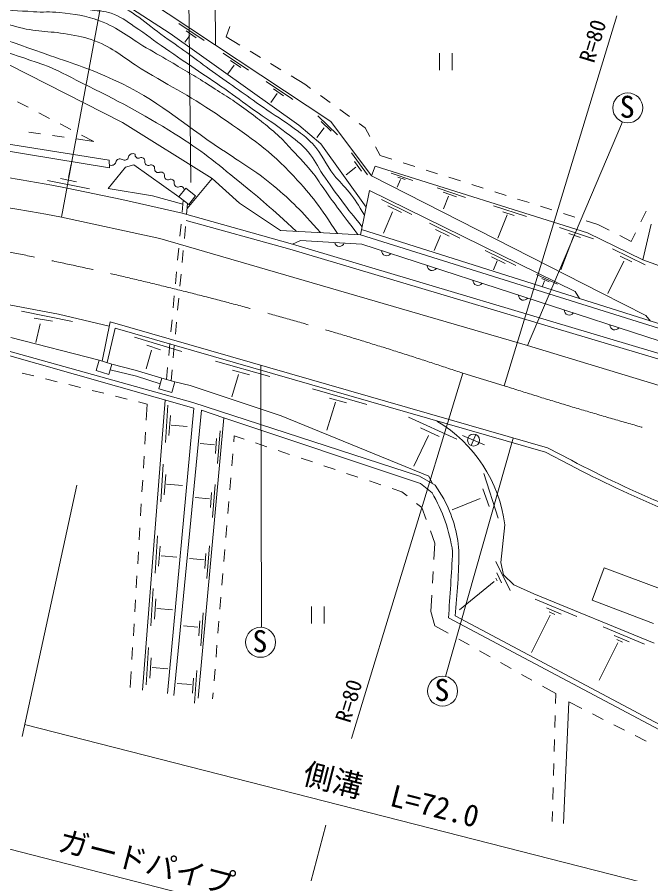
# Model space of a CAD drawing. Units: millimetres, scale not verified. Extents: x 40000 to 680000, y 20000 to 380000.
# Drawn here: x 370900 to 423698, y 241952 to 313371 of the extents above; entities that cross this region are included whole.
import ezdxf
from ezdxf.enums import TextEntityAlignment as Align

# ---------------------------------------------------------------- set-up
doc = ezdxf.new("R2010")
doc.units = ezdxf.units.MM
doc.header["$LTSCALE"] = 1000
doc.linetypes.add('CHAIN', pattern=[18.5, 12, -1.5, 3.5, -1.5])
for name, color, linetype, lineweight in [('M-BGD', 7, 'Continuous', 13), ('M-BMK', 2, 'CHAIN', 13), ('M-STR-HTXT', 7, 'Continuous', 13)]:
    doc.layers.add(name, color=color, linetype=linetype, lineweight=lineweight)
doc.styles.add('ＭＳ ゴシック', font='')
doc.styles.get('ＭＳ ゴシック').set_extended_font_data('MS Gothic')

msp = doc.modelspace()

# ---------------------------------------------------------------- linework, layer by layer
at = {"layer": 'M-BGD'}
for p, q in [((378493, 317649), (374591, 296706)), ((397030, 304659), (380141, 315884)), ((383663, 312003), (378871, 315110)), ((387421, 311045), (387408, 315410)), ((386476, 311419), (384369, 312839)), ((411480, 282637), (420875, 313482)), ((384978, 312223), (385820, 311646)), ((388607, 312588), (388321, 311730)), ((394375, 304355), (383663, 312003)), ((385282, 311841), (384881, 311281)), ((388321, 311730), (389452, 311048)), ((390184, 308954), (388078, 310374)), ((390309, 310531), (391165, 310015)), ((406097, 310356), (406097, 308956)), ((407147, 308956), (407147, 310356)), ((379669, 304597), (370229, 309402)), ((388990, 309376), (388460, 308635)), ((388686, 309758), (389529, 309181)), ((392021, 309499), (392878, 308982)), ((393748, 306586), (391641, 308006)), ((393734, 308466), (394866, 307783)), ((392250, 307389), (393092, 306812)), ((394866, 307783), (395354, 307430)), ((392554, 307007), (392024, 306266)), ((393872, 306508), (393748, 306586)), ((396164, 306845), (396975, 306259)), ((371814, 305853), (370927, 306314)), ((397786, 305673), (398596, 305088)), ((373588, 304929), (372701, 305391)), ((395946, 305141), (397595, 303555)), ((375362, 304005), (374475, 304467)), ((387149, 299925), (379669, 304597)), ((396212, 302799), (394375, 304355)), ((396217, 304663), (397054, 303877)), ((400415, 300149), (397030, 304659)), ((399407, 304502), (399895, 304150)), ((421347, 304633), (413425, 286001)), ((378603, 300821), (361683, 303580)), ((362025, 304054), (378564, 301453)), ((371862, 303788), (372852, 303645)), ((377292, 303001), (376249, 303544)), ((396487, 304143), (395863, 303347)), ((399895, 304150), (400287, 303430)), ((373842, 303501), (374831, 303358)), ((375821, 303214), (377292, 303001)), ((399976, 297524), (396212, 302799)), ((400766, 302552), (401159, 301833)), ((378564, 301453), (378603, 300821)), ((398751, 302061), (400077, 300228)), ((401159, 301833), (402113, 301530)), ((375178, 300008), (375412, 301108)), ((378493, 299085), (379933, 300858)), ((379933, 300858), (380617, 301051)), ((380617, 301051), (384385, 298387)), ((399125, 300860), (398322, 300228)), ((399001, 301343), (399594, 300532)), ((400728, 300942), (400415, 300149)), ((418421, 295386), (400728, 300942)), ((403066, 301228), (404020, 300926)), ((400415, 300149), (419550, 290377)), ((403876, 299751), (402053, 300375)), ((402620, 300042), (403228, 299839)), ((404973, 300624), (405926, 300322)), ((406880, 300020), (407833, 299718)), ((373423, 299763), (376933, 299060)), ((374511, 299926), (375833, 299634)), ((387149, 299925), (385069, 297431)), ((389414, 297871), (387149, 299925)), ((402849, 299849), (402563, 299199)), ((408786, 299416), (409739, 299114)), ((379609, 298161), (375054, 299119)), ((382164, 298475), (378493, 299085)), ((384385, 298387), (384950, 299109)), ((384950, 299109), (385765, 298471)), ((399519, 295237), (400256, 298923)), ((400256, 298923), (417397, 290489)), ((408245, 298346), (405881, 299142)), ((406388, 298768), (407503, 298393)), ((410693, 298812), (411646, 298509)), ((384639, 297020), (379609, 298161)), ((384709, 297768), (382164, 298475)), ((385200, 297749), (384385, 298387)), ((384741, 298109), (384647, 297106)), ((385105, 297823), (385020, 296909)), ((385765, 298471), (385200, 297749)), ((392837, 295580), (389414, 297871)), ((401261, 298171), (403797, 296915)), ((406833, 298448), (406419, 297402)), ((412599, 298207), (413553, 297905)), ((402174, 297133), (401425, 295354)), ((401776, 297640), (402915, 297086)), ((413338, 296739), (410588, 297642)), ((411357, 297153), (412301, 296841)), ((414506, 297603), (415459, 297301)), ((422859, 296301), (423297, 297200)), ((374591, 296706), (382795, 294927)), ((384639, 297020), (393832, 294442)), ((393613, 294015), (384974, 296428)), ((411716, 296887), (410944, 294945)), ((416412, 296999), (417366, 296697)), ((418319, 296395), (419274, 296093)), ((384553, 296110), (384460, 295114)), ((384926, 295914), (384833, 294918)), ((405248, 296209), (407783, 294953)), ((405763, 295679), (406902, 295125)), ((418912, 294889), (416080, 295837)), ((419274, 296093), (420224, 295609)), ((423730, 296107), (423022, 293148)), ((399519, 295237), (392837, 295580)), ((433750, 284489), (399519, 295237)), ((417765, 289910), (399603, 295657)), ((406161, 295172), (405635, 293924)), ((417256, 295076), (416205, 292292)), ((416866, 295336), (417833, 294998)), ((423022, 293148), (418421, 295386)), ((421115, 295155), (422065, 294671)), ((422065, 294671), (422421, 295402)), ((382795, 294927), (413425, 286001)), ((393832, 294442), (432971, 282756)), ((384367, 294119), (384273, 293123)), ((384740, 293923), (384646, 292927)), ((432807, 282355), (393613, 294015)), ((409903, 293918), (412439, 292662)), ((420490, 294044), (423236, 292718)), ((410418, 293388), (411557, 292834)), ((410904, 293056), (410583, 292293)), ((421442, 293015), (420116, 290339)), ((421145, 293436), (422105, 292968)), ((423022, 293148), (425109, 292385)), ((384180, 292128), (384087, 291132)), ((384553, 291931), (384459, 290936)), ((414160, 291924), (415918, 291123)), ((414623, 291570), (415216, 291310)), ((414836, 291381), (414674, 290952)), ((383993, 290136), (383900, 289141)), ((417397, 290489), (417765, 289910)), ((419550, 290377), (423289, 288490)), ((369135, 289574), (374348, 288603)), ((384366, 289940), (384273, 288944)), ((417765, 289910), (434244, 284688)), ((371259, 288847), (375507, 288005)), ((374348, 288603), (378563, 287599)), ((372324, 288285), (373845, 288028)), ((378639, 287977), (377980, 284697)), ((415080, 277458), (378639, 287977)), ((383807, 288145), (383713, 287149)), ((384179, 287949), (384086, 286953)), ((423289, 288490), (423666, 288040)), ((372827, 287817), (372464, 286261)), ((378387, 284575), (379072, 287439)), ((379072, 287439), (414914, 277094)), ((377735, 284770), (370381, 286655)), ((380688, 286691), (384632, 285486)), ((369169, 285818), (385531, 281249)), ((381718, 286012), (382853, 285649)), ((383620, 286154), (383526, 285158)), ((383993, 285958), (383899, 284962)), ((413425, 286001), (433050, 280019)), ((385633, 280762), (369028, 285506)), ((382081, 285614), (381636, 284046)), ((377477, 283907), (377735, 284770)), ((377735, 284770), (378793, 284454)), ((378793, 284454), (378535, 283591)), ((380723, 283953), (378793, 284454)), ((387421, 284705), (391950, 283406)), ((391247, 262503), (391193, 284353)), ((371319, 283700), (372289, 283459)), ((378535, 283591), (377477, 283907)), ((378649, 283971), (380840, 283438)), ((382953, 283268), (380723, 283953)), ((383433, 284162), (383339, 283160)), ((383806, 283966), (383720, 283052)), ((389340, 283594), (388779, 281721)), ((388837, 283933), (390253, 283547)), ((408022, 283691), (398744, 253228)), ((373260, 283219), (374230, 282978)), ((380840, 283438), (382821, 282797)), ((382708, 282395), (382953, 283268)), ((382953, 283268), (384035, 282964)), ((384035, 282964), (383790, 282091)), ((384035, 282964), (385319, 282666)), ((375201, 282737), (376171, 282496)), ((377142, 282255), (378112, 282014)), ((383790, 282091), (382708, 282395)), ((385319, 282666), (392904, 280127)), ((395501, 282373), (400030, 281074)), ((379083, 281774), (380054, 281533)), ((383244, 281445), (381342, 257268)), ((396917, 281601), (398333, 281215)), ((381024, 281292), (381743, 281114)), ((381743, 281114), (381662, 279776)), ((383251, 277904), (383462, 281033)), ((383433, 256998), (385633, 280762)), ((404411, 275102), (385531, 281249)), ((397420, 281262), (396699, 278932)), ((383665, 280159), (383548, 278482)), ((386268, 280605), (383959, 256823)), ((385969, 256590), (388117, 279977)), ((386268, 280605), (388117, 279977)), ((388117, 279977), (404516, 274505)), ((392904, 280127), (405201, 275119)), ((403499, 280022), (407536, 278184)), ((383743, 279355), (385069, 279246)), ((381602, 278778), (381542, 277779)), ((387804, 278888), (387596, 276163)), ((404517, 279132), (406073, 278418)), ((409117, 278572), (408735, 277648)), ((387507, 278238), (387429, 276995)), ((388992, 278463), (388951, 277965)), ((389811, 278190), (388992, 278463)), ((391708, 277556), (390759, 277873)), ((405172, 278500), (403944, 275926)), ((406579, 258415), (412235, 278279)), ((408926, 278110), (408001, 278492)), ((408926, 278110), (409850, 277728)), ((387351, 277713), (386145, 277817)), ((393605, 276923), (392656, 277240)), ((417091, 276427), (415080, 277458)), ((381482, 276781), (381422, 275783)), ((388869, 276968), (388786, 275971)), ((395502, 276289), (394553, 276606)), ((414914, 277094), (416939, 276041)), ((382864, 272979), (383074, 276107)), ((397399, 275656), (396450, 275973)), ((383277, 275234), (383160, 273556)), ((388704, 274975), (388621, 273978)), ((399296, 275022), (398347, 275339)), ((404411, 275102), (405722, 274357)), ((405201, 275119), (405511, 274476)), ((409782, 275340), (410972, 271593)), ((381362, 274785), (381302, 273787)), ((383355, 274430), (384682, 274321)), ((387392, 274399), (387184, 271673)), ((401193, 274389), (400244, 274706)), ((404516, 274505), (405464, 273725)), ((405722, 274357), (406436, 273222)), ((387095, 273749), (387017, 272506)), ((402960, 273799), (402141, 274072)), ((403394, 273456), (402960, 273799)), ((409709, 274062), (410223, 272576)), ((386939, 273223), (385732, 273327)), ((388539, 272982), (388457, 271985)), ((404612, 272495), (404179, 272837)), ((409486, 273255), (407134, 272295)), ((381242, 272788), (381182, 271790)), ((404983, 271483), (404612, 272495)), ((381122, 270792), (381062, 269794)), ((388374, 270988), (388292, 269992)), ((411532, 271042), (411209, 267896)), ((382394, 267013), (382605, 270141)), ((405699, 269533), (405328, 270544)), ((382808, 269267), (382691, 267590)), ((386923, 269302), (386715, 266577)), ((405617, 268169), (405699, 269533)), ((381002, 268796), (380942, 267797)), ((386627, 268652), (386549, 267409)), ((388210, 268995), (388127, 267999)), ((382886, 268464), (384212, 268355)), ((386471, 268127), (385264, 268231)), ((410794, 267996), (411964, 265570)), ((411209, 267896), (411408, 266890)), ((405498, 266173), (405557, 267171)), ((418795, 264774), (419819, 267477)), ((419819, 267477), (424954, 265533)), ((380882, 266799), (380822, 265801)), ((388045, 267002), (387962, 266005)), ((410794, 266608), (410895, 266381)), ((410864, 267052), (411262, 266202)), ((411408, 266890), (412286, 266047)), ((382034, 262620), (382245, 265748)), ((410654, 266335), (407767, 263971)), ((412286, 266047), (413962, 265304)), ((387880, 265009), (387798, 264012)), ((405356, 263811), (405438, 265175)), ((413962, 265304), (423981, 261195)), ((380762, 264803), (380701, 263805)), ((382447, 264874), (382330, 263197)), ((414072, 264864), (417524, 263413)), ((423931, 262830), (418795, 264774)), ((382525, 264071), (383852, 263962)), ((386409, 263700), (386201, 260974)), ((395437, 264227), (395437, 262827)), ((396487, 262827), (396487, 264227)), ((405707, 262635), (405356, 263811)), ((415008, 264139), (416236, 263600)), ((415218, 263799), (415698, 263577)), ((386112, 263050), (386034, 261807)), ((387715, 263016), (387633, 262019)), ((426131, 253039), (406831, 263282)), ((407391, 263466), (426579, 253250)), ((415300, 263530), (413753, 260403)), ((380641, 262806), (380581, 261808)), ((385956, 262524), (384750, 262628)), ((406817, 262012), (405707, 262635)), ((419717, 262549), (423169, 261098)), ((408561, 261033), (407689, 261522)), ((420653, 261823), (421882, 261285)), ((420864, 261484), (421344, 261262)), ((380521, 260810), (380461, 259812)), ((381647, 257699), (381857, 260827)), ((387551, 261022), (387468, 260026)), ((420946, 261215), (419398, 258087)), ((410305, 260053), (409433, 260543)), ((382060, 259953), (381943, 258276)), ((412049, 259074), (411177, 259564)), ((380401, 258814), (380321, 257476)), ((382138, 259150), (383464, 259041)), ((385880, 258906), (385671, 256180)), ((387386, 259029), (387303, 258033)), ((413793, 258095), (412921, 258585)), ((385427, 257730), (384220, 257834)), ((385583, 258255), (385505, 257012)), ((415774, 256983), (414665, 257606)), ((387221, 257036), (387180, 256537)), ((415751, 256143), (415774, 256983)), ((416867, 256285), (416432, 246148)), ((417946, 255737), (416867, 256285)), ((415697, 254143), (415724, 255143)), ((419729, 254831), (418837, 255284)), ((421512, 253926), (420621, 254379)), ((415643, 252144), (415670, 253144)), ((423295, 253020), (422404, 253473)), ((415589, 250145), (415616, 251144)), ((415534, 248145), (415562, 249145)), ((415484, 246306), (415507, 247146))]:
    msp.add_line(p, q, dxfattribs=at)
msp.add_lwpolyline([(393832, 294442), (394496, 294762), (399618, 294445), (433448, 283447)], dxfattribs=at)
for centre, radius in [((421779, 305806), 1250), ((408926, 278110), 500), ((391179, 261255), 1250), ((406345, 257187), 1250)]:
    msp.add_circle(centre, radius, dxfattribs=at)
for centre, radius, start, end in [((337900, 105096), 197549, 79.15952, 91.19829), ((379463, 301209), 351, 56.98293, 167.1004), ((379846, 301798), 351, 236.98293, 347.1004), ((380530, 301641), 351, 56.98293, 167.1004), ((381009, 301898), 290, 172.53182, 294.89736), ((381252, 301372), 290, 352.53182, 114.89736), ((378779, 301366), 351, 236.98293, 347.1004), ((381827, 301297), 290, 172.53182, 294.89736), ((382070, 300772), 290, 352.53182, 114.89736), ((382645, 300696), 290, 172.53182, 294.89736), ((335985, 86362), 213857, 79.59963, 90.8742), ((382889, 300171), 290, 352.53182, 114.89736), ((383463, 300096), 290, 172.53182, 294.89736), ((383707, 299570), 290, 352.53182, 114.89736), ((384281, 299495), 290, 172.53182, 294.89736), ((384525, 298970), 290, 352.53182, 114.89736), ((397760, 294677), 417, 192.71986, 340.19945), ((401681, 293897), 417, 178.25175, 325.73134), ((405485, 292660), 417, 178.25175, 325.73134), ((409289, 291424), 417, 178.25175, 325.73134), ((413093, 290187), 417, 178.25175, 325.73134), ((416897, 288950), 417, 178.25175, 325.73134), ((420701, 287714), 417, 178.25175, 325.73134), ((399753, 269527), 11875, 7.32949, 58.96549), ((461921, 361051), 95765, 242.08754, 252.47195), ((463025, 363990), 99292, 242.34478, 252.37546), ((393709, 266847), 13619, 8.33487, 30.33048), ((396742, 268013), 11005, 4.58015, 28.24923), ((175402, 280810), 232092, 355.66875, 357.0392), ((345665, 269827), 62054, 354.11619, 359.1364)]:
    msp.add_arc(centre, radius, start, end, dxfattribs=at)
for points, knots in [([(397595, 295336), (396102, 297620), (395539, 298383), (393947, 300105), (391898, 302319), (390435, 303258), (387961, 304984), (385441, 306744), (383860, 307470), (381238, 309074), (379831, 309935), (379154, 310630), (377640, 311286), (376805, 311648), (376284, 311718), (375393, 311900), (373717, 312243), (372712, 312083), (371057, 312515), (368473, 313189), (367128, 313906), (364650, 314902), (362901, 315605), (362034, 316295), (360227, 316833), (358679, 317294), (357742, 317255), (356155, 317553), (353576, 318035), (352112, 318228), (349572, 318887), (348010, 319291), (347190, 319701), (345675, 320256), (343653, 320995), (342575, 321559), (340532, 322239), (338585, 322887), (337467, 323167), (335494, 323731), (332921, 324468), (331413, 324669), (328894, 325574), (327484, 326081), (326783, 326583), (325384, 327119), (324401, 327496), (323807, 327577), (322803, 327891), (321978, 328150), (321545, 328401), (320697, 328570), (320127, 328684), (319908, 328716), (319222, 328769)], [0, 0, 0, 0, 1, 1, 1, 2, 2, 2, 3, 3, 3, 4, 4, 4, 5, 5, 5, 6, 6, 6, 7, 7, 7, 8, 8, 8, 9, 9, 9, 10, 10, 10, 11, 11, 11, 12, 12, 12, 13, 13, 13, 14, 14, 14, 15, 15, 15, 16, 16, 16, 17, 17, 17, 18, 18, 18, 18]), ([(394182, 295511), (391959, 297537), (391332, 298102), (389412, 299651), (387387, 301285), (386276, 302252), (384067, 303627), (381121, 305461), (379380, 306345), (376274, 307892), (375022, 308516), (374352, 308949), (373035, 309420), (370023, 310495), (368286, 310966), (365189, 311763), (362901, 312352), (361563, 312457), (359291, 313106), (357292, 313676), (356227, 314169), (354262, 314843), (351549, 315775), (350074, 316444), (347311, 317213), (344132, 318098), (342260, 318216), (339043, 318951), (336174, 319606), (334570, 319993), (331723, 320741), (329768, 321255), (328696, 321627), (326747, 322163), (323493, 323059), (321688, 323636), (318400, 324401), (315960, 324969), (314440, 324726), (312108, 325639), (310805, 326148), (310052, 326448), (308922, 327271), (308407, 327645), (308204, 327791), (307658, 328298)], [0, 0, 0, 0, 1, 1, 1, 2, 2, 2, 3, 3, 3, 4, 4, 4, 5, 5, 5, 6, 6, 6, 7, 7, 7, 8, 8, 8, 9, 9, 9, 10, 10, 10, 11, 11, 11, 12, 12, 12, 13, 13, 13, 14, 14, 14, 15, 15, 15, 15]), ([(312424, 328206), (314725, 327584), (315310, 327430), (317163, 326942), (320228, 326135), (321960, 325743), (325022, 324928), (327283, 324326), (328544, 323967), (330789, 323309), (333532, 322504), (335009, 321846), (337779, 321136), (339916, 320589), (341183, 320581), (343309, 319991), (345302, 319438), (346331, 318855), (348285, 318174), (352035, 316868), (354106, 316036), (357922, 314936), (360435, 314211), (361885, 313960), (364399, 313237), (368065, 312183), (370066, 311415), (373667, 310157), (375744, 309431), (376936, 309081), (378933, 308156), (382732, 306395), (384455, 304662), (387938, 302337), (389639, 301201), (390654, 300640), (392230, 299335), (393904, 297948), (394453, 297323), (396176, 295409)], [0, 0, 0, 0, 1, 1, 1, 2, 2, 2, 3, 3, 3, 4, 4, 4, 5, 5, 5, 6, 6, 6, 7, 7, 7, 8, 8, 8, 9, 9, 9, 10, 10, 10, 11, 11, 11, 12, 12, 12, 13, 13, 13, 13]), ([(325182, 328494), (329181, 327184), (330221, 326821), (333485, 325861), (335188, 325360), (336141, 325075), (337856, 324614), (339568, 324155), (340545, 323969), (342262, 323526), (344160, 323036), (345190, 322626), (347106, 322210), (348521, 321902), (349319, 321742), (350757, 321578), (352512, 321377), (353514, 321464), (355269, 321262), (356779, 321088), (357651, 321065), (359113, 320647), (360278, 320314), (360828, 319852), (361921, 319331), (364315, 318189), (365558, 317334), (368012, 316329), (368811, 316002), (369234, 315711), (370084, 315557), (371851, 315237), (372878, 315346), (374665, 315171), (376113, 315029), (376940, 315045), (378369, 314767), (378596, 314723), (378718, 314668), (378930, 314574), (380894, 313701), (381725, 312721), (383494, 311502), (385068, 310418), (385905, 309749), (387461, 308641), (389109, 307468), (390034, 306815), (391692, 305657), (392722, 304937), (393345, 304597), (394342, 303831), (394816, 303467), (395084, 303260), (395501, 302831), (396363, 301943), (396518, 301182), (397291, 300215), (397759, 299631), (398093, 299364), (398555, 298776), (399112, 298067), (399277, 297782), (399844, 296861)], [0, 0, 0, 0, 1, 1, 1, 2, 2, 2, 3, 3, 3, 4, 4, 4, 5, 5, 5, 6, 6, 6, 7, 7, 7, 8, 8, 8, 9, 9, 9, 10, 10, 10, 11, 11, 11, 12, 12, 12, 13, 13, 13, 14, 14, 14, 15, 15, 15, 16, 16, 16, 17, 17, 17, 18, 18, 18, 19, 19, 19, 20, 20, 20, 21, 21, 21, 21]), ([(339093, 323987), (339139, 323898), (339175, 323866), (339234, 323794), (339703, 323219), (340294, 323327), (340971, 323022), (341699, 322694), (342083, 322453), (342832, 322179), (344530, 321560), (345514, 321295), (347273, 320880), (348562, 320576), (349289, 320424), (350591, 320178), (353594, 319610), (355312, 319471), (358297, 318809), (359366, 318572), (359961, 318397), (360982, 318002), (362278, 317501), (362907, 317004), (364159, 316404), (365989, 315529), (366932, 314804), (368881, 314245), (370157, 313880), (370929, 313927), (372251, 313824), (373099, 313758), (373583, 313850), (374428, 313754), (375749, 313603), (376518, 313536), (377763, 313069), (379408, 312452), (380140, 311703), (381660, 310822), (382532, 310317), (383023, 310038), (383889, 309523), (385104, 308803), (385789, 308407), (386979, 307645), (388171, 306882), (388861, 306483), (389994, 305632), (391117, 304789), (391750, 304317), (392795, 303378), (393118, 303087), (393262, 302885), (393559, 302566), (394301, 301771), (394731, 301339), (395435, 300510), (395880, 299987), (396051, 299633), (396450, 299074), (397528, 297562), (397894, 297093), (399274, 295250)], [0, 0, 0, 0, 1, 1, 1, 2, 2, 2, 3, 3, 3, 4, 4, 4, 5, 5, 5, 6, 6, 6, 7, 7, 7, 8, 8, 8, 9, 9, 9, 10, 10, 10, 11, 11, 11, 12, 12, 12, 13, 13, 13, 14, 14, 14, 15, 15, 15, 16, 16, 16, 17, 17, 17, 18, 18, 18, 19, 19, 19, 20, 20, 20, 21, 21, 21, 21]), ([(399651, 295899), (398814, 296920), (398586, 297196), (397941, 298056), (397309, 298897), (396970, 299380), (396378, 300250), (395882, 300980), (395725, 301477), (395150, 302146), (394535, 302861), (394067, 303146), (393324, 303726), (392293, 304531), (391654, 304899), (390588, 305657), (389648, 306325), (389138, 306721), (388193, 307381), (386283, 308713), (385181, 309413), (383270, 310743), (382242, 311458), (381704, 311914), (380657, 312600), (379931, 313075), (379544, 313409), (378726, 313693), (378137, 313898), (377768, 313866), (377150, 313951), (376161, 314086), (375602, 314124), (374614, 314263), (374219, 314318), (374001, 314372), (373608, 314442), (372523, 314635), (371918, 314758), (370831, 314934), (370211, 315034), (369843, 314998), (369242, 315181), (367808, 315619), (367136, 316201), (365784, 316849), (363798, 317800), (362693, 318349), (360694, 319271), (359792, 319687), (359320, 320013), (358371, 320303), (357944, 320433), (357690, 320453), (357247, 320511), (355944, 320683), (355209, 320755), (353897, 320835), (352632, 320913), (351916, 320830), (350655, 320953), (349599, 321055), (349020, 321215), (347979, 321421), (346338, 321745), (345418, 321944), (343813, 322419), (343281, 322577), (343100, 322626), (342456, 322840)], [0, 0, 0, 0, 1, 1, 1, 2, 2, 2, 3, 3, 3, 4, 4, 4, 5, 5, 5, 6, 6, 6, 7, 7, 7, 8, 8, 8, 9, 9, 9, 10, 10, 10, 11, 11, 11, 12, 12, 12, 13, 13, 13, 14, 14, 14, 15, 15, 15, 16, 16, 16, 17, 17, 17, 18, 18, 18, 19, 19, 19, 20, 20, 20, 21, 21, 21, 22, 22, 22, 23, 23, 23, 23])]:
    msp.add_open_spline(points, degree=3, knots=knots, dxfattribs=at)
at = {"layer": 'M-BMK'}
msp.add_line((408022, 283691), (411480, 282637), dxfattribs=at)
for centre, radius, start, end in [((311569, -1243), 300816, 71.29841, 78.83753), ((517380, 613808), 347690, 252.26708, 258.88804)]:
    msp.add_arc(centre, radius, start, end, dxfattribs=at)
at = {"layer": 'M-STR-HTXT'}
for p, q in [((384916, 339180), (385377, 299586)), ((375867, 274361), (371309, 253415)), ((371526, 254412), (441189, 236585)), ((396629, 246007), (394246, 237166)), ((368503, 244481), (394420, 237812))]:
    msp.add_line(p, q, dxfattribs=at)

# ---------------------------------------------------------------- texts
at = {"layer": 'M-BGD', "style": 'ＭＳ ゴシック'}
for p in [(419340, 309360), (399014, 254350)]:
    msp.add_text('R=80', height=1320, rotation=73.061, dxfattribs=at).set_placement(p, align=Align.BOTTOM_LEFT)
for p in [(421100, 304433), (390500, 259881), (405666, 255813)]:
    msp.add_text('S', height=1833, dxfattribs=at).set_placement(p, align=Align.BOTTOM_LEFT)
at = {"layer": 'M-STR-HTXT', "style": 'ＭＳ ゴシック'}
for s, rotation, p in [('側溝\u3000L=72.0', 345.646, (394451, 248973)), ('ガードパイプ', 345.57, (374065, 243388))]:
    msp.add_text(s, height=1833, rotation=rotation, dxfattribs=at).set_placement(p, align=Align.BOTTOM_LEFT)

doc.saveas('drawing.dxf')
